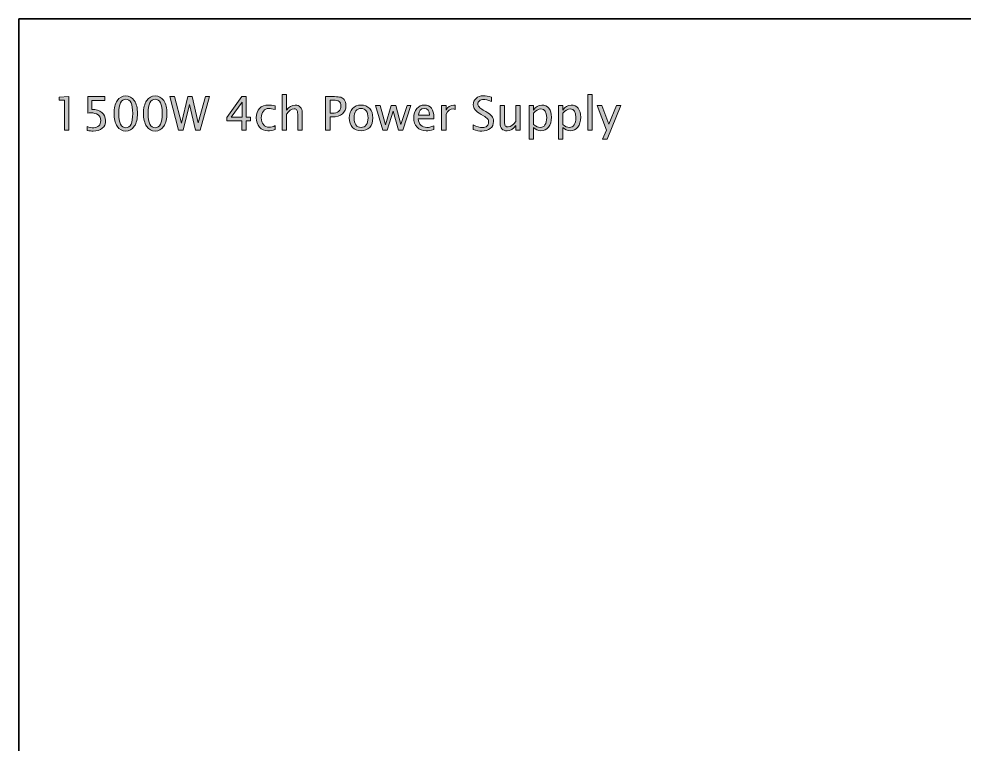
# Model space of a CAD drawing. Header units: inches. Extents: x 4 to 816, y 71 to 806.
# Drawn here: x 23.2 to 105.7, y 137.1 to 200.4 of the extents above; entities that cross this region are included whole.
import ezdxf

# ---------------------------------------------------------------- set-up
doc = ezdxf.new("R2010")
doc.units = ezdxf.units.IN
doc.header["$MEASUREMENT"] = 0
doc.layers.add('Layer 1', color=7, linetype='Continuous')

# ---------------------------------------------------------------- blocks, each defined once
blk = doc.blocks.new('block 35')
at = {"layer": 'Layer 1', "color": 240, "lineweight": 35, "true_color": 0xed1c24}
blk.add_lwpolyline([(23.165, 200.351), (406.63, 200.351), (406.63, 73.807), (23.165, 73.807)], dxfattribs=at)
blk = doc.blocks.new('block 36')
at = {"layer": 'Layer 1', "color": 240, "lineweight": 35, "true_color": 0xed1c24}
blk.add_lwpolyline([(23.165, 200.351), (23.165, 73.807)], dxfattribs=at)
blk = doc.blocks.new('block 320')
at = {"layer": 'Layer 1', "true_color": 0x231f20}
h = blk.add_hatch(color=250, dxfattribs=at)
h.dxf.hatch_style = 2
h.paths.add_polyline_path([(27.141, 190.634), (27.141, 193.274), (26.675, 193.274), (26.675, 193.52), (27.531, 193.593), (27.531, 190.634)])
h = blk.add_hatch(color=250, dxfattribs=at)
h.dxf.hatch_style = 2
edge = h.paths.add_edge_path()
edge.add_spline(control_points=[(29.138, 190.622), (29.138, 190.622), (29.138, 190.971), (29.138, 190.971), (29.332, 190.893), (29.517, 190.854), (29.693, 190.854), (29.886, 190.854), (30.037, 190.911), (30.148, 191.025), (30.258, 191.138), (30.313, 191.295), (30.313, 191.494), (30.313, 191.709), (30.235, 191.872), (30.079, 191.985), (29.924, 192.098), (29.698, 192.154), (29.404, 192.154), (29.335, 192.154), (29.263, 192.15), (29.188, 192.141), (29.188, 192.141), (29.188, 193.567), (29.188, 193.567), (29.188, 193.567), (30.672, 193.567), (30.672, 193.567), (30.672, 193.567), (30.672, 193.224), (30.672, 193.224), (30.672, 193.224), (29.53, 193.224), (29.53, 193.224), (29.53, 193.224), (29.53, 192.453), (29.53, 192.453), (29.907, 192.453), (30.201, 192.367), (30.412, 192.194), (30.624, 192.021), (30.729, 191.781), (30.729, 191.475), (30.729, 191.189), (30.633, 190.965), (30.441, 190.804), (30.249, 190.642), (29.984, 190.561), (29.645, 190.561), (29.495, 190.561), (29.326, 190.582), (29.138, 190.622)], knot_values=[0, 0, 0, 0, 1, 1, 1, 2, 2, 2, 3, 3, 3, 4, 4, 4, 5, 5, 5, 6, 6, 6, 7, 7, 7, 8, 8, 8, 9, 9, 9, 10, 10, 10, 11, 11, 11, 12, 12, 12, 13, 13, 13, 14, 14, 14, 15, 15, 15, 16, 16, 16, 17, 17, 17, 17], degree=3, periodic=1)
h = blk.add_hatch(color=250, dxfattribs=at)
h.dxf.hatch_style = 2
edge = h.paths.add_edge_path()
edge.add_spline(control_points=[(32.495, 190.561), (32.187, 190.561), (31.939, 190.702), (31.751, 190.984), (31.563, 191.266), (31.469, 191.638), (31.469, 192.101), (31.469, 192.563), (31.563, 192.935), (31.751, 193.217), (31.939, 193.499), (32.187, 193.641), (32.495, 193.641), (32.804, 193.641), (33.052, 193.5), (33.24, 193.219), (33.428, 192.937), (33.521, 192.564), (33.521, 192.101), (33.521, 191.638), (33.428, 191.266), (33.24, 190.984), (33.052, 190.702), (32.804, 190.561), (32.495, 190.561)], knot_values=[0, 0, 0, 0, 1, 1, 1, 2, 2, 2, 3, 3, 3, 4, 4, 4, 5, 5, 5, 6, 6, 6, 7, 7, 7, 8, 8, 8, 8], degree=3, periodic=1)
edge = h.paths.add_edge_path()
edge.add_spline(control_points=[(32.494, 190.854), (32.902, 190.854), (33.105, 191.27), (33.105, 192.101), (33.105, 192.932), (32.902, 193.347), (32.494, 193.347), (32.088, 193.347), (31.885, 192.932), (31.885, 192.101), (31.885, 191.27), (32.088, 190.854), (32.494, 190.854)], knot_values=[0, 0, 0, 0, 1, 1, 1, 2, 2, 2, 3, 3, 3, 4, 4, 4, 4], degree=3, periodic=1)
h = blk.add_hatch(color=250, dxfattribs=at)
h.dxf.hatch_style = 2
edge = h.paths.add_edge_path()
edge.add_spline(control_points=[(35.061, 190.561), (34.753, 190.561), (34.505, 190.702), (34.317, 190.984), (34.129, 191.266), (34.035, 191.638), (34.035, 192.101), (34.035, 192.563), (34.129, 192.935), (34.317, 193.217), (34.505, 193.499), (34.753, 193.641), (35.061, 193.641), (35.37, 193.641), (35.619, 193.5), (35.806, 193.219), (35.994, 192.937), (36.088, 192.564), (36.088, 192.101), (36.088, 191.638), (35.994, 191.266), (35.806, 190.984), (35.619, 190.702), (35.37, 190.561), (35.061, 190.561)], knot_values=[0, 0, 0, 0, 1, 1, 1, 2, 2, 2, 3, 3, 3, 4, 4, 4, 5, 5, 5, 6, 6, 6, 7, 7, 7, 8, 8, 8, 8], degree=3, periodic=1)
edge = h.paths.add_edge_path()
edge.add_spline(control_points=[(35.06, 190.854), (35.468, 190.854), (35.672, 191.27), (35.672, 192.101), (35.672, 192.932), (35.468, 193.347), (35.06, 193.347), (34.654, 193.347), (34.451, 192.932), (34.451, 192.101), (34.451, 191.27), (34.654, 190.854), (35.06, 190.854)], knot_values=[0, 0, 0, 0, 1, 1, 1, 2, 2, 2, 3, 3, 3, 4, 4, 4, 4], degree=3, periodic=1)
h = blk.add_hatch(color=250, dxfattribs=at)
h.dxf.hatch_style = 2
h.paths.add_polyline_path([(37.102, 190.634), (36.347, 193.567), (36.748, 193.567), (37.348, 191.252), (37.902, 193.567), (38.303, 193.567), (38.823, 191.283), (39.469, 193.567), (39.809, 193.567), (38.987, 190.634), (38.57, 190.634), (38.056, 192.891), (37.514, 190.634)])
h = blk.add_hatch(color=250, dxfattribs=at)
h.dxf.hatch_style = 2
h.paths.add_polyline_path([(42.627, 190.634), (42.627, 191.465), (41.307, 191.465), (41.307, 191.76), (42.627, 193.567), (42.994, 193.567), (42.994, 191.784), (43.386, 191.784), (43.386, 191.465), (42.994, 191.465), (42.994, 190.634)])
h.paths.add_polyline_path([(41.69, 191.784), (42.653, 191.784), (42.653, 193.088)])
h = blk.add_hatch(color=250, dxfattribs=at)
h.dxf.hatch_style = 2
edge = h.paths.add_edge_path()
edge.add_spline(control_points=[(46.134, 190.634), (46.134, 190.634), (46.134, 193.763), (46.134, 193.763), (46.134, 193.763), (46.525, 193.763), (46.525, 193.763), (46.525, 193.763), (46.525, 192.382), (46.525, 192.382), (46.731, 192.684), (46.983, 192.834), (47.282, 192.834), (47.469, 192.834), (47.618, 192.775), (47.729, 192.657), (47.839, 192.538), (47.894, 192.38), (47.894, 192.18), (47.894, 192.18), (47.894, 190.634), (47.894, 190.634), (47.894, 190.634), (47.504, 190.634), (47.504, 190.634), (47.504, 190.634), (47.504, 192.053), (47.504, 192.053), (47.504, 192.213), (47.48, 192.327), (47.433, 192.395), (47.386, 192.463), (47.309, 192.497), (47.2, 192.497), (46.961, 192.497), (46.736, 192.34), (46.525, 192.028), (46.525, 192.028), (46.525, 190.634), (46.525, 190.634), (46.525, 190.634), (46.134, 190.634), (46.134, 190.634)], knot_values=[0, 0, 0, 0, 1, 1, 1, 2, 2, 2, 3, 3, 3, 4, 4, 4, 5, 5, 5, 6, 6, 6, 7, 7, 7, 8, 8, 8, 9, 9, 9, 10, 10, 10, 11, 11, 11, 12, 12, 12, 13, 13, 13, 14, 14, 14, 14], degree=3, periodic=1)
h = blk.add_hatch(color=250, dxfattribs=at)
h.dxf.hatch_style = 2
edge = h.paths.add_edge_path()
edge.add_spline(control_points=[(49.925, 190.634), (49.925, 190.634), (49.925, 193.567), (49.925, 193.567), (49.925, 193.567), (50.724, 193.567), (50.724, 193.567), (50.954, 193.567), (51.131, 193.548), (51.256, 193.511), (51.381, 193.473), (51.483, 193.407), (51.562, 193.312), (51.666, 193.186), (51.718, 193.015), (51.718, 192.798), (51.718, 192.486), (51.613, 192.242), (51.402, 192.065), (51.19, 191.888), (50.897, 191.799), (50.522, 191.799), (50.522, 191.799), (50.337, 191.799), (50.337, 191.799), (50.337, 191.799), (50.337, 190.634), (50.337, 190.634), (50.337, 190.634), (49.925, 190.634), (49.925, 190.634)], knot_values=[0, 0, 0, 0, 1, 1, 1, 2, 2, 2, 3, 3, 3, 4, 4, 4, 5, 5, 5, 6, 6, 6, 7, 7, 7, 8, 8, 8, 9, 9, 9, 10, 10, 10, 10], degree=3, periodic=1)
edge = h.paths.add_edge_path()
edge.add_spline(control_points=[(50.337, 192.115), (50.337, 192.115), (50.506, 192.115), (50.506, 192.115), (50.753, 192.115), (50.944, 192.172), (51.079, 192.285), (51.213, 192.399), (51.281, 192.56), (51.281, 192.769), (51.281, 192.943), (51.227, 193.068), (51.121, 193.143), (51.015, 193.219), (50.839, 193.256), (50.593, 193.256), (50.593, 193.256), (50.337, 193.256), (50.337, 193.256), (50.337, 193.256), (50.337, 192.115), (50.337, 192.115)], knot_values=[0, 0, 0, 0, 1, 1, 1, 2, 2, 2, 3, 3, 3, 4, 4, 4, 5, 5, 5, 6, 6, 6, 7, 7, 7, 7], degree=3, periodic=1)
h = blk.add_hatch(color=250, dxfattribs=at)
h.dxf.hatch_style = 2
edge = h.paths.add_edge_path()
edge.add_spline(control_points=[(62.814, 190.69), (62.814, 190.69), (62.814, 191.102), (62.814, 191.102), (63.144, 190.949), (63.416, 190.872), (63.63, 190.872), (63.792, 190.872), (63.924, 190.915), (64.023, 191.002), (64.123, 191.088), (64.173, 191.201), (64.173, 191.34), (64.173, 191.455), (64.14, 191.552), (64.075, 191.633), (64.01, 191.714), (63.889, 191.804), (63.713, 191.902), (63.713, 191.902), (63.511, 192.02), (63.511, 192.02), (63.261, 192.162), (63.085, 192.297), (62.983, 192.423), (62.881, 192.549), (62.829, 192.695), (62.829, 192.862), (62.829, 193.089), (62.911, 193.275), (63.075, 193.421), (63.239, 193.568), (63.448, 193.641), (63.701, 193.641), (63.927, 193.641), (64.166, 193.603), (64.417, 193.528), (64.417, 193.528), (64.417, 193.147), (64.417, 193.147), (64.108, 193.268), (63.877, 193.329), (63.725, 193.329), (63.581, 193.329), (63.462, 193.291), (63.369, 193.214), (63.275, 193.138), (63.228, 193.041), (63.228, 192.925), (63.228, 192.827), (63.262, 192.741), (63.331, 192.666), (63.4, 192.59), (63.525, 192.5), (63.707, 192.396), (63.707, 192.396), (63.917, 192.277), (63.917, 192.277), (64.171, 192.133), (64.348, 191.997), (64.448, 191.869), (64.549, 191.741), (64.599, 191.587), (64.599, 191.407), (64.599, 191.152), (64.505, 190.948), (64.318, 190.793), (64.13, 190.638), (63.881, 190.561), (63.571, 190.561), (63.373, 190.561), (63.12, 190.604), (62.814, 190.69)], knot_values=[0, 0, 0, 0, 1, 1, 1, 2, 2, 2, 3, 3, 3, 4, 4, 4, 5, 5, 5, 6, 6, 6, 7, 7, 7, 8, 8, 8, 9, 9, 9, 10, 10, 10, 11, 11, 11, 12, 12, 12, 13, 13, 13, 14, 14, 14, 15, 15, 15, 16, 16, 16, 17, 17, 17, 18, 18, 18, 19, 19, 19, 20, 20, 20, 21, 21, 21, 22, 22, 22, 23, 23, 23, 24, 24, 24, 24], degree=3, periodic=1)
h = blk.add_hatch(color=250, dxfattribs=at)
h.dxf.hatch_style = 2
h.paths.add_polyline_path([(72.819, 190.634), (72.819, 193.763), (73.209, 193.763), (73.209, 190.634)])
h = blk.add_hatch(color=250, dxfattribs=at)
h.dxf.hatch_style = 2
edge = h.paths.add_edge_path()
edge.add_spline(control_points=[(45.55, 190.7), (45.297, 190.623), (45.08, 190.585), (44.896, 190.585), (44.605, 190.585), (44.364, 190.693), (44.173, 190.908), (43.981, 191.123), (43.885, 191.395), (43.885, 191.722), (43.885, 192.072), (43.98, 192.345), (44.17, 192.541), (44.359, 192.736), (44.624, 192.834), (44.963, 192.834), (45.131, 192.834), (45.319, 192.811), (45.526, 192.764), (45.526, 192.764), (45.526, 192.438), (45.526, 192.438), (45.306, 192.502), (45.126, 192.535), (44.988, 192.535), (44.787, 192.535), (44.627, 192.46), (44.507, 192.31), (44.387, 192.16), (44.327, 191.96), (44.327, 191.71), (44.327, 191.469), (44.389, 191.273), (44.513, 191.124), (44.637, 190.974), (44.8, 190.9), (45, 190.9), (45.178, 190.9), (45.361, 190.945), (45.55, 191.037), (45.55, 191.037), (45.55, 190.7), (45.55, 190.7)], knot_values=[0, 0, 0, 0, 1, 1, 1, 2, 2, 2, 3, 3, 3, 4, 4, 4, 5, 5, 5, 6, 6, 6, 7, 7, 7, 8, 8, 8, 9, 9, 9, 10, 10, 10, 11, 11, 11, 12, 12, 12, 13, 13, 13, 14, 14, 14, 14], degree=3, periodic=1)
h = blk.add_hatch(color=250, dxfattribs=at)
h.dxf.hatch_style = 2
edge = h.paths.add_edge_path()
edge.add_spline(control_points=[(53.036, 190.585), (52.721, 190.585), (52.471, 190.686), (52.286, 190.888), (52.102, 191.09), (52.01, 191.364), (52.01, 191.71), (52.01, 192.056), (52.102, 192.33), (52.286, 192.532), (52.471, 192.733), (52.721, 192.834), (53.036, 192.834), (53.352, 192.834), (53.602, 192.733), (53.786, 192.532), (53.971, 192.33), (54.063, 192.056), (54.063, 191.71), (54.063, 191.364), (53.971, 191.09), (53.786, 190.888), (53.602, 190.686), (53.352, 190.585), (53.036, 190.585)], knot_values=[0, 0, 0, 0, 1, 1, 1, 2, 2, 2, 3, 3, 3, 4, 4, 4, 5, 5, 5, 6, 6, 6, 7, 7, 7, 8, 8, 8, 8], degree=3, periodic=1)
edge = h.paths.add_edge_path()
edge.add_spline(control_points=[(53.035, 190.878), (53.229, 190.878), (53.38, 190.951), (53.486, 191.096), (53.593, 191.241), (53.647, 191.446), (53.647, 191.71), (53.647, 191.975), (53.593, 192.179), (53.486, 192.324), (53.38, 192.468), (53.229, 192.541), (53.035, 192.541), (52.842, 192.541), (52.692, 192.468), (52.585, 192.324), (52.479, 192.179), (52.426, 191.975), (52.426, 191.71), (52.426, 191.446), (52.479, 191.241), (52.585, 191.096), (52.692, 190.951), (52.842, 190.878), (53.035, 190.878)], knot_values=[0, 0, 0, 0, 1, 1, 1, 2, 2, 2, 3, 3, 3, 4, 4, 4, 5, 5, 5, 6, 6, 6, 7, 7, 7, 8, 8, 8, 8], degree=3, periodic=1)
h = blk.add_hatch(color=250, dxfattribs=at)
h.dxf.hatch_style = 2
h.paths.add_polyline_path([(54.923, 190.634), (54.307, 192.787), (54.688, 192.787), (55.159, 191.119), (55.67, 192.787), (56.061, 192.787), (56.507, 191.125), (57.046, 192.787), (57.382, 192.787), (56.681, 190.634), (56.29, 190.634), (55.832, 192.301), (55.317, 190.634)])
h = blk.add_hatch(color=250, dxfattribs=at)
h.dxf.hatch_style = 2
edge = h.paths.add_edge_path()
edge.add_spline(control_points=[(59.377, 190.704), (59.116, 190.624), (58.892, 190.585), (58.706, 190.585), (58.387, 190.585), (58.128, 190.69), (57.929, 190.901), (57.729, 191.111), (57.63, 191.384), (57.63, 191.719), (57.63, 192.045), (57.718, 192.312), (57.894, 192.521), (58.071, 192.73), (58.296, 192.834), (58.571, 192.834), (58.831, 192.834), (59.032, 192.741), (59.174, 192.556), (59.316, 192.37), (59.387, 192.107), (59.387, 191.766), (59.387, 191.766), (59.385, 191.647), (59.385, 191.647), (59.385, 191.647), (58.028, 191.647), (58.028, 191.647), (58.085, 191.137), (58.335, 190.882), (58.779, 190.882), (58.942, 190.882), (59.141, 190.926), (59.377, 191.015), (59.377, 191.015), (59.377, 190.704), (59.377, 190.704)], knot_values=[0, 0, 0, 0, 1, 1, 1, 2, 2, 2, 3, 3, 3, 4, 4, 4, 5, 5, 5, 6, 6, 6, 7, 7, 7, 8, 8, 8, 9, 9, 9, 10, 10, 10, 11, 11, 11, 12, 12, 12, 12], degree=3, periodic=1)
edge = h.paths.add_edge_path()
edge.add_spline(control_points=[(58.046, 191.94), (58.046, 191.94), (58.995, 191.94), (58.995, 191.94), (58.995, 192.34), (58.846, 192.541), (58.547, 192.541), (58.247, 192.541), (58.08, 192.34), (58.046, 191.94)], knot_values=[0, 0, 0, 0, 1, 1, 1, 2, 2, 2, 3, 3, 3, 3], degree=3, periodic=1)
h = blk.add_hatch(color=250, dxfattribs=at)
h.dxf.hatch_style = 2
edge = h.paths.add_edge_path()
edge.add_spline(control_points=[(60.061, 190.634), (60.061, 190.634), (60.061, 192.787), (60.061, 192.787), (60.061, 192.787), (60.452, 192.787), (60.452, 192.787), (60.452, 192.787), (60.452, 192.382), (60.452, 192.382), (60.606, 192.684), (60.831, 192.834), (61.125, 192.834), (61.165, 192.834), (61.207, 192.831), (61.25, 192.824), (61.25, 192.824), (61.25, 192.458), (61.25, 192.458), (61.183, 192.48), (61.123, 192.491), (61.072, 192.491), (60.825, 192.491), (60.618, 192.345), (60.452, 192.052), (60.452, 192.052), (60.452, 190.634), (60.452, 190.634), (60.452, 190.634), (60.061, 190.634), (60.061, 190.634)], knot_values=[0, 0, 0, 0, 1, 1, 1, 2, 2, 2, 3, 3, 3, 4, 4, 4, 5, 5, 5, 6, 6, 6, 7, 7, 7, 8, 8, 8, 9, 9, 9, 10, 10, 10, 10], degree=3, periodic=1)
h = blk.add_hatch(color=250, dxfattribs=at)
h.dxf.hatch_style = 2
edge = h.paths.add_edge_path()
edge.add_spline(control_points=[(66.537, 190.634), (66.537, 190.634), (66.537, 191.038), (66.537, 191.038), (66.33, 190.736), (66.078, 190.585), (65.782, 190.585), (65.594, 190.585), (65.445, 190.644), (65.334, 190.762), (65.223, 190.88), (65.168, 191.04), (65.168, 191.241), (65.168, 191.241), (65.168, 192.787), (65.168, 192.787), (65.168, 192.787), (65.558, 192.787), (65.558, 192.787), (65.558, 192.787), (65.558, 191.367), (65.558, 191.367), (65.558, 191.206), (65.582, 191.092), (65.629, 191.024), (65.675, 190.956), (65.754, 190.922), (65.863, 190.922), (66.101, 190.922), (66.326, 191.078), (66.537, 191.391), (66.537, 191.391), (66.537, 192.787), (66.537, 192.787), (66.537, 192.787), (66.928, 192.787), (66.928, 192.787), (66.928, 192.787), (66.928, 190.634), (66.928, 190.634), (66.928, 190.634), (66.537, 190.634), (66.537, 190.634)], knot_values=[0, 0, 0, 0, 1, 1, 1, 2, 2, 2, 3, 3, 3, 4, 4, 4, 5, 5, 5, 6, 6, 6, 7, 7, 7, 8, 8, 8, 9, 9, 9, 10, 10, 10, 11, 11, 11, 12, 12, 12, 13, 13, 13, 14, 14, 14, 14], degree=3, periodic=1)
h = blk.add_hatch(color=250, dxfattribs=at)
h.dxf.hatch_style = 2
edge = h.paths.add_edge_path()
edge.add_spline(control_points=[(67.71, 189.852), (67.71, 189.852), (67.71, 192.787), (67.71, 192.787), (67.71, 192.787), (68.101, 192.787), (68.101, 192.787), (68.101, 192.787), (68.101, 192.382), (68.101, 192.382), (68.26, 192.684), (68.5, 192.834), (68.82, 192.834), (69.079, 192.834), (69.283, 192.739), (69.431, 192.551), (69.58, 192.362), (69.654, 192.103), (69.654, 191.776), (69.654, 191.419), (69.57, 191.131), (69.401, 190.913), (69.233, 190.694), (69.011, 190.585), (68.737, 190.585), (68.482, 190.585), (68.27, 190.683), (68.101, 190.878), (68.101, 190.878), (68.101, 189.852), (68.101, 189.852), (68.101, 189.852), (67.71, 189.852), (67.71, 189.852)], knot_values=[0, 0, 0, 0, 1, 1, 1, 2, 2, 2, 3, 3, 3, 4, 4, 4, 5, 5, 5, 6, 6, 6, 7, 7, 7, 8, 8, 8, 9, 9, 9, 10, 10, 10, 11, 11, 11, 11], degree=3, periodic=1)
edge = h.paths.add_edge_path()
edge.add_spline(control_points=[(68.101, 191.147), (68.301, 190.968), (68.493, 190.878), (68.675, 190.878), (68.855, 190.878), (68.994, 190.953), (69.091, 191.103), (69.189, 191.252), (69.238, 191.463), (69.238, 191.735), (69.238, 192.239), (69.072, 192.491), (68.739, 192.491), (68.521, 192.491), (68.308, 192.373), (68.101, 192.137), (68.101, 192.137), (68.101, 191.147), (68.101, 191.147)], knot_values=[0, 0, 0, 0, 1, 1, 1, 2, 2, 2, 3, 3, 3, 4, 4, 4, 5, 5, 5, 6, 6, 6, 6], degree=3, periodic=1)
h = blk.add_hatch(color=250, dxfattribs=at)
h.dxf.hatch_style = 2
edge = h.paths.add_edge_path()
edge.add_spline(control_points=[(70.264, 189.852), (70.264, 189.852), (70.264, 192.787), (70.264, 192.787), (70.264, 192.787), (70.655, 192.787), (70.655, 192.787), (70.655, 192.787), (70.655, 192.382), (70.655, 192.382), (70.815, 192.684), (71.054, 192.834), (71.374, 192.834), (71.633, 192.834), (71.837, 192.739), (71.985, 192.551), (72.134, 192.362), (72.209, 192.103), (72.209, 191.776), (72.209, 191.419), (72.124, 191.131), (71.956, 190.913), (71.787, 190.694), (71.566, 190.585), (71.291, 190.585), (71.036, 190.585), (70.824, 190.683), (70.655, 190.878), (70.655, 190.878), (70.655, 189.852), (70.655, 189.852), (70.655, 189.852), (70.264, 189.852), (70.264, 189.852)], knot_values=[0, 0, 0, 0, 1, 1, 1, 2, 2, 2, 3, 3, 3, 4, 4, 4, 5, 5, 5, 6, 6, 6, 7, 7, 7, 8, 8, 8, 9, 9, 9, 10, 10, 10, 11, 11, 11, 11], degree=3, periodic=1)
edge = h.paths.add_edge_path()
edge.add_spline(control_points=[(70.655, 191.147), (70.856, 190.968), (71.047, 190.878), (71.23, 190.878), (71.409, 190.878), (71.548, 190.953), (71.646, 191.103), (71.743, 191.252), (71.792, 191.463), (71.792, 191.735), (71.792, 192.239), (71.626, 192.491), (71.293, 192.491), (71.075, 192.491), (70.862, 192.373), (70.655, 192.137), (70.655, 192.137), (70.655, 191.147), (70.655, 191.147)], knot_values=[0, 0, 0, 0, 1, 1, 1, 2, 2, 2, 3, 3, 3, 4, 4, 4, 5, 5, 5, 6, 6, 6, 6], degree=3, periodic=1)
h = blk.add_hatch(color=250, dxfattribs=at)
h.dxf.hatch_style = 2
h.paths.add_polyline_path([(74.115, 189.852), (74.465, 190.635), (73.633, 192.787), (74.056, 192.787), (74.672, 191.167), (75.329, 192.787), (75.698, 192.787), (74.523, 189.852)])
at = {"layer": 'Layer 1', "lineweight": 0}
for points in [[(27.141, 190.634), (27.141, 193.274), (26.675, 193.274), (26.675, 193.52), (27.531, 193.593), (27.531, 190.634), (27.141, 190.634)], [(37.102, 190.634), (36.347, 193.567), (36.748, 193.567), (37.348, 191.252), (37.902, 193.567), (38.303, 193.567), (38.823, 191.283), (39.469, 193.567), (39.809, 193.567), (38.987, 190.634), (38.57, 190.634), (38.056, 192.891), (37.514, 190.634), (37.102, 190.634)], [(42.627, 190.634), (42.627, 191.465), (41.307, 191.465), (41.307, 191.76), (42.627, 193.567), (42.994, 193.567), (42.994, 191.784), (43.386, 191.784), (43.386, 191.465), (42.994, 191.465), (42.994, 190.634), (42.627, 190.634)], [(41.69, 191.784), (42.653, 191.784), (42.653, 193.088), (41.69, 191.784)], [(72.819, 190.634), (72.819, 193.763), (73.209, 193.763), (73.209, 190.634), (72.819, 190.634)], [(54.923, 190.634), (54.307, 192.787), (54.688, 192.787), (55.159, 191.119), (55.67, 192.787), (56.061, 192.787), (56.507, 191.125), (57.046, 192.787), (57.382, 192.787), (56.681, 190.634), (56.29, 190.634), (55.832, 192.301), (55.317, 190.634), (54.923, 190.634)], [(74.115, 189.852), (74.465, 190.635), (73.633, 192.787), (74.056, 192.787), (74.672, 191.167), (75.329, 192.787), (75.698, 192.787), (74.523, 189.852), (74.115, 189.852)]]:
    blk.add_lwpolyline(points, dxfattribs=at)
for points, knots in [([(29.138, 190.622), (29.138, 190.622), (29.138, 190.971), (29.138, 190.971), (29.332, 190.893), (29.517, 190.854), (29.693, 190.854), (29.886, 190.854), (30.037, 190.911), (30.148, 191.025), (30.258, 191.138), (30.313, 191.295), (30.313, 191.494), (30.313, 191.709), (30.235, 191.872), (30.079, 191.985), (29.924, 192.098), (29.698, 192.154), (29.404, 192.154), (29.335, 192.154), (29.263, 192.15), (29.188, 192.141), (29.188, 192.141), (29.188, 193.567), (29.188, 193.567), (29.188, 193.567), (30.672, 193.567), (30.672, 193.567), (30.672, 193.567), (30.672, 193.224), (30.672, 193.224), (30.672, 193.224), (29.53, 193.224), (29.53, 193.224), (29.53, 193.224), (29.53, 192.453), (29.53, 192.453), (29.907, 192.453), (30.201, 192.367), (30.412, 192.194), (30.624, 192.021), (30.729, 191.781), (30.729, 191.475), (30.729, 191.189), (30.633, 190.965), (30.441, 190.804), (30.249, 190.642), (29.984, 190.561), (29.645, 190.561), (29.495, 190.561), (29.326, 190.582), (29.138, 190.622)], [0, 0, 0, 0, 1, 1, 1, 2, 2, 2, 3, 3, 3, 4, 4, 4, 5, 5, 5, 6, 6, 6, 7, 7, 7, 8, 8, 8, 9, 9, 9, 10, 10, 10, 11, 11, 11, 12, 12, 12, 13, 13, 13, 14, 14, 14, 15, 15, 15, 16, 16, 16, 17, 17, 17, 17]), ([(32.495, 190.561), (32.187, 190.561), (31.939, 190.702), (31.751, 190.984), (31.563, 191.266), (31.469, 191.638), (31.469, 192.101), (31.469, 192.563), (31.563, 192.935), (31.751, 193.217), (31.939, 193.499), (32.187, 193.641), (32.495, 193.641), (32.804, 193.641), (33.052, 193.5), (33.24, 193.219), (33.428, 192.937), (33.521, 192.564), (33.521, 192.101), (33.521, 191.638), (33.428, 191.266), (33.24, 190.984), (33.052, 190.702), (32.804, 190.561), (32.495, 190.561)], [0, 0, 0, 0, 1, 1, 1, 2, 2, 2, 3, 3, 3, 4, 4, 4, 5, 5, 5, 6, 6, 6, 7, 7, 7, 8, 8, 8, 8]), ([(32.494, 190.854), (32.902, 190.854), (33.105, 191.27), (33.105, 192.101), (33.105, 192.932), (32.902, 193.347), (32.494, 193.347), (32.088, 193.347), (31.885, 192.932), (31.885, 192.101), (31.885, 191.27), (32.088, 190.854), (32.494, 190.854)], [0, 0, 0, 0, 1, 1, 1, 2, 2, 2, 3, 3, 3, 4, 4, 4, 4]), ([(35.061, 190.561), (34.753, 190.561), (34.505, 190.702), (34.317, 190.984), (34.129, 191.266), (34.035, 191.638), (34.035, 192.101), (34.035, 192.563), (34.129, 192.935), (34.317, 193.217), (34.505, 193.499), (34.753, 193.641), (35.061, 193.641), (35.37, 193.641), (35.619, 193.5), (35.806, 193.219), (35.994, 192.937), (36.088, 192.564), (36.088, 192.101), (36.088, 191.638), (35.994, 191.266), (35.806, 190.984), (35.619, 190.702), (35.37, 190.561), (35.061, 190.561)], [0, 0, 0, 0, 1, 1, 1, 2, 2, 2, 3, 3, 3, 4, 4, 4, 5, 5, 5, 6, 6, 6, 7, 7, 7, 8, 8, 8, 8]), ([(35.06, 190.854), (35.468, 190.854), (35.672, 191.27), (35.672, 192.101), (35.672, 192.932), (35.468, 193.347), (35.06, 193.347), (34.654, 193.347), (34.451, 192.932), (34.451, 192.101), (34.451, 191.27), (34.654, 190.854), (35.06, 190.854)], [0, 0, 0, 0, 1, 1, 1, 2, 2, 2, 3, 3, 3, 4, 4, 4, 4]), ([(46.134, 190.634), (46.134, 190.634), (46.134, 193.763), (46.134, 193.763), (46.134, 193.763), (46.525, 193.763), (46.525, 193.763), (46.525, 193.763), (46.525, 192.382), (46.525, 192.382), (46.731, 192.684), (46.983, 192.834), (47.282, 192.834), (47.469, 192.834), (47.618, 192.775), (47.729, 192.657), (47.839, 192.538), (47.894, 192.38), (47.894, 192.18), (47.894, 192.18), (47.894, 190.634), (47.894, 190.634), (47.894, 190.634), (47.504, 190.634), (47.504, 190.634), (47.504, 190.634), (47.504, 192.053), (47.504, 192.053), (47.504, 192.213), (47.48, 192.327), (47.433, 192.395), (47.386, 192.463), (47.309, 192.497), (47.2, 192.497), (46.961, 192.497), (46.736, 192.34), (46.525, 192.028), (46.525, 192.028), (46.525, 190.634), (46.525, 190.634), (46.525, 190.634), (46.134, 190.634), (46.134, 190.634)], [0, 0, 0, 0, 1, 1, 1, 2, 2, 2, 3, 3, 3, 4, 4, 4, 5, 5, 5, 6, 6, 6, 7, 7, 7, 8, 8, 8, 9, 9, 9, 10, 10, 10, 11, 11, 11, 12, 12, 12, 13, 13, 13, 14, 14, 14, 14]), ([(49.925, 190.634), (49.925, 190.634), (49.925, 193.567), (49.925, 193.567), (49.925, 193.567), (50.724, 193.567), (50.724, 193.567), (50.954, 193.567), (51.131, 193.548), (51.256, 193.511), (51.381, 193.473), (51.483, 193.407), (51.562, 193.312), (51.666, 193.186), (51.718, 193.015), (51.718, 192.798), (51.718, 192.486), (51.613, 192.242), (51.402, 192.065), (51.19, 191.888), (50.897, 191.799), (50.522, 191.799), (50.522, 191.799), (50.337, 191.799), (50.337, 191.799), (50.337, 191.799), (50.337, 190.634), (50.337, 190.634), (50.337, 190.634), (49.925, 190.634), (49.925, 190.634)], [0, 0, 0, 0, 1, 1, 1, 2, 2, 2, 3, 3, 3, 4, 4, 4, 5, 5, 5, 6, 6, 6, 7, 7, 7, 8, 8, 8, 9, 9, 9, 10, 10, 10, 10]), ([(50.337, 192.115), (50.337, 192.115), (50.506, 192.115), (50.506, 192.115), (50.753, 192.115), (50.944, 192.172), (51.079, 192.285), (51.213, 192.399), (51.281, 192.56), (51.281, 192.769), (51.281, 192.943), (51.227, 193.068), (51.121, 193.143), (51.015, 193.219), (50.839, 193.256), (50.593, 193.256), (50.593, 193.256), (50.337, 193.256), (50.337, 193.256), (50.337, 193.256), (50.337, 192.115), (50.337, 192.115)], [0, 0, 0, 0, 1, 1, 1, 2, 2, 2, 3, 3, 3, 4, 4, 4, 5, 5, 5, 6, 6, 6, 7, 7, 7, 7]), ([(62.814, 190.69), (62.814, 190.69), (62.814, 191.102), (62.814, 191.102), (63.144, 190.949), (63.416, 190.872), (63.63, 190.872), (63.792, 190.872), (63.924, 190.915), (64.023, 191.002), (64.123, 191.088), (64.173, 191.201), (64.173, 191.34), (64.173, 191.455), (64.14, 191.552), (64.075, 191.633), (64.01, 191.714), (63.889, 191.804), (63.713, 191.902), (63.713, 191.902), (63.511, 192.02), (63.511, 192.02), (63.261, 192.162), (63.085, 192.297), (62.983, 192.423), (62.881, 192.549), (62.829, 192.695), (62.829, 192.862), (62.829, 193.089), (62.911, 193.275), (63.075, 193.421), (63.239, 193.568), (63.448, 193.641), (63.701, 193.641), (63.927, 193.641), (64.166, 193.603), (64.417, 193.528), (64.417, 193.528), (64.417, 193.147), (64.417, 193.147), (64.108, 193.268), (63.877, 193.329), (63.725, 193.329), (63.581, 193.329), (63.462, 193.291), (63.369, 193.214), (63.275, 193.138), (63.228, 193.041), (63.228, 192.925), (63.228, 192.827), (63.262, 192.741), (63.331, 192.666), (63.4, 192.59), (63.525, 192.5), (63.707, 192.396), (63.707, 192.396), (63.917, 192.277), (63.917, 192.277), (64.171, 192.133), (64.348, 191.997), (64.448, 191.869), (64.549, 191.741), (64.599, 191.587), (64.599, 191.407), (64.599, 191.152), (64.505, 190.948), (64.318, 190.793), (64.13, 190.638), (63.881, 190.561), (63.571, 190.561), (63.373, 190.561), (63.12, 190.604), (62.814, 190.69)], [0, 0, 0, 0, 1, 1, 1, 2, 2, 2, 3, 3, 3, 4, 4, 4, 5, 5, 5, 6, 6, 6, 7, 7, 7, 8, 8, 8, 9, 9, 9, 10, 10, 10, 11, 11, 11, 12, 12, 12, 13, 13, 13, 14, 14, 14, 15, 15, 15, 16, 16, 16, 17, 17, 17, 18, 18, 18, 19, 19, 19, 20, 20, 20, 21, 21, 21, 22, 22, 22, 23, 23, 23, 24, 24, 24, 24]), ([(45.55, 190.7), (45.297, 190.623), (45.08, 190.585), (44.896, 190.585), (44.605, 190.585), (44.364, 190.693), (44.173, 190.908), (43.981, 191.123), (43.885, 191.395), (43.885, 191.722), (43.885, 192.072), (43.98, 192.345), (44.17, 192.541), (44.359, 192.736), (44.624, 192.834), (44.963, 192.834), (45.131, 192.834), (45.319, 192.811), (45.526, 192.764), (45.526, 192.764), (45.526, 192.438), (45.526, 192.438), (45.306, 192.502), (45.126, 192.535), (44.988, 192.535), (44.787, 192.535), (44.627, 192.46), (44.507, 192.31), (44.387, 192.16), (44.327, 191.96), (44.327, 191.71), (44.327, 191.469), (44.389, 191.273), (44.513, 191.124), (44.637, 190.974), (44.8, 190.9), (45, 190.9), (45.178, 190.9), (45.361, 190.945), (45.55, 191.037), (45.55, 191.037), (45.55, 190.7), (45.55, 190.7)], [0, 0, 0, 0, 1, 1, 1, 2, 2, 2, 3, 3, 3, 4, 4, 4, 5, 5, 5, 6, 6, 6, 7, 7, 7, 8, 8, 8, 9, 9, 9, 10, 10, 10, 11, 11, 11, 12, 12, 12, 13, 13, 13, 14, 14, 14, 14]), ([(53.036, 190.585), (52.721, 190.585), (52.471, 190.686), (52.286, 190.888), (52.102, 191.09), (52.01, 191.364), (52.01, 191.71), (52.01, 192.056), (52.102, 192.33), (52.286, 192.532), (52.471, 192.733), (52.721, 192.834), (53.036, 192.834), (53.352, 192.834), (53.602, 192.733), (53.786, 192.532), (53.971, 192.33), (54.063, 192.056), (54.063, 191.71), (54.063, 191.364), (53.971, 191.09), (53.786, 190.888), (53.602, 190.686), (53.352, 190.585), (53.036, 190.585)], [0, 0, 0, 0, 1, 1, 1, 2, 2, 2, 3, 3, 3, 4, 4, 4, 5, 5, 5, 6, 6, 6, 7, 7, 7, 8, 8, 8, 8]), ([(53.035, 190.878), (53.229, 190.878), (53.38, 190.951), (53.486, 191.096), (53.593, 191.241), (53.647, 191.446), (53.647, 191.71), (53.647, 191.975), (53.593, 192.179), (53.486, 192.324), (53.38, 192.468), (53.229, 192.541), (53.035, 192.541), (52.842, 192.541), (52.692, 192.468), (52.585, 192.324), (52.479, 192.179), (52.426, 191.975), (52.426, 191.71), (52.426, 191.446), (52.479, 191.241), (52.585, 191.096), (52.692, 190.951), (52.842, 190.878), (53.035, 190.878)], [0, 0, 0, 0, 1, 1, 1, 2, 2, 2, 3, 3, 3, 4, 4, 4, 5, 5, 5, 6, 6, 6, 7, 7, 7, 8, 8, 8, 8]), ([(59.377, 190.704), (59.116, 190.624), (58.892, 190.585), (58.706, 190.585), (58.387, 190.585), (58.128, 190.69), (57.929, 190.901), (57.729, 191.111), (57.63, 191.384), (57.63, 191.719), (57.63, 192.045), (57.718, 192.312), (57.894, 192.521), (58.071, 192.73), (58.296, 192.834), (58.571, 192.834), (58.831, 192.834), (59.032, 192.741), (59.174, 192.556), (59.316, 192.37), (59.387, 192.107), (59.387, 191.766), (59.387, 191.766), (59.385, 191.647), (59.385, 191.647), (59.385, 191.647), (58.028, 191.647), (58.028, 191.647), (58.085, 191.137), (58.335, 190.882), (58.779, 190.882), (58.942, 190.882), (59.141, 190.926), (59.377, 191.015), (59.377, 191.015), (59.377, 190.704), (59.377, 190.704)], [0, 0, 0, 0, 1, 1, 1, 2, 2, 2, 3, 3, 3, 4, 4, 4, 5, 5, 5, 6, 6, 6, 7, 7, 7, 8, 8, 8, 9, 9, 9, 10, 10, 10, 11, 11, 11, 12, 12, 12, 12]), ([(58.046, 191.94), (58.046, 191.94), (58.995, 191.94), (58.995, 191.94), (58.995, 192.34), (58.846, 192.541), (58.547, 192.541), (58.247, 192.541), (58.08, 192.34), (58.046, 191.94)], [0, 0, 0, 0, 1, 1, 1, 2, 2, 2, 3, 3, 3, 3]), ([(60.061, 190.634), (60.061, 190.634), (60.061, 192.787), (60.061, 192.787), (60.061, 192.787), (60.452, 192.787), (60.452, 192.787), (60.452, 192.787), (60.452, 192.382), (60.452, 192.382), (60.606, 192.684), (60.831, 192.834), (61.125, 192.834), (61.165, 192.834), (61.207, 192.831), (61.25, 192.824), (61.25, 192.824), (61.25, 192.458), (61.25, 192.458), (61.183, 192.48), (61.123, 192.491), (61.072, 192.491), (60.825, 192.491), (60.618, 192.345), (60.452, 192.052), (60.452, 192.052), (60.452, 190.634), (60.452, 190.634), (60.452, 190.634), (60.061, 190.634), (60.061, 190.634)], [0, 0, 0, 0, 1, 1, 1, 2, 2, 2, 3, 3, 3, 4, 4, 4, 5, 5, 5, 6, 6, 6, 7, 7, 7, 8, 8, 8, 9, 9, 9, 10, 10, 10, 10]), ([(66.537, 190.634), (66.537, 190.634), (66.537, 191.038), (66.537, 191.038), (66.33, 190.736), (66.078, 190.585), (65.782, 190.585), (65.594, 190.585), (65.445, 190.644), (65.334, 190.762), (65.223, 190.88), (65.168, 191.04), (65.168, 191.241), (65.168, 191.241), (65.168, 192.787), (65.168, 192.787), (65.168, 192.787), (65.558, 192.787), (65.558, 192.787), (65.558, 192.787), (65.558, 191.367), (65.558, 191.367), (65.558, 191.206), (65.582, 191.092), (65.629, 191.024), (65.675, 190.956), (65.754, 190.922), (65.863, 190.922), (66.101, 190.922), (66.326, 191.078), (66.537, 191.391), (66.537, 191.391), (66.537, 192.787), (66.537, 192.787), (66.537, 192.787), (66.928, 192.787), (66.928, 192.787), (66.928, 192.787), (66.928, 190.634), (66.928, 190.634), (66.928, 190.634), (66.537, 190.634), (66.537, 190.634)], [0, 0, 0, 0, 1, 1, 1, 2, 2, 2, 3, 3, 3, 4, 4, 4, 5, 5, 5, 6, 6, 6, 7, 7, 7, 8, 8, 8, 9, 9, 9, 10, 10, 10, 11, 11, 11, 12, 12, 12, 13, 13, 13, 14, 14, 14, 14]), ([(67.71, 189.852), (67.71, 189.852), (67.71, 192.787), (67.71, 192.787), (67.71, 192.787), (68.101, 192.787), (68.101, 192.787), (68.101, 192.787), (68.101, 192.382), (68.101, 192.382), (68.26, 192.684), (68.5, 192.834), (68.82, 192.834), (69.079, 192.834), (69.283, 192.739), (69.431, 192.551), (69.58, 192.362), (69.654, 192.103), (69.654, 191.776), (69.654, 191.419), (69.57, 191.131), (69.401, 190.913), (69.233, 190.694), (69.011, 190.585), (68.737, 190.585), (68.482, 190.585), (68.27, 190.683), (68.101, 190.878), (68.101, 190.878), (68.101, 189.852), (68.101, 189.852), (68.101, 189.852), (67.71, 189.852), (67.71, 189.852)], [0, 0, 0, 0, 1, 1, 1, 2, 2, 2, 3, 3, 3, 4, 4, 4, 5, 5, 5, 6, 6, 6, 7, 7, 7, 8, 8, 8, 9, 9, 9, 10, 10, 10, 11, 11, 11, 11]), ([(68.101, 191.147), (68.301, 190.968), (68.493, 190.878), (68.675, 190.878), (68.855, 190.878), (68.994, 190.953), (69.091, 191.103), (69.189, 191.252), (69.238, 191.463), (69.238, 191.735), (69.238, 192.239), (69.072, 192.491), (68.739, 192.491), (68.521, 192.491), (68.308, 192.373), (68.101, 192.137), (68.101, 192.137), (68.101, 191.147), (68.101, 191.147)], [0, 0, 0, 0, 1, 1, 1, 2, 2, 2, 3, 3, 3, 4, 4, 4, 5, 5, 5, 6, 6, 6, 6]), ([(70.264, 189.852), (70.264, 189.852), (70.264, 192.787), (70.264, 192.787), (70.264, 192.787), (70.655, 192.787), (70.655, 192.787), (70.655, 192.787), (70.655, 192.382), (70.655, 192.382), (70.815, 192.684), (71.054, 192.834), (71.374, 192.834), (71.633, 192.834), (71.837, 192.739), (71.985, 192.551), (72.134, 192.362), (72.209, 192.103), (72.209, 191.776), (72.209, 191.419), (72.124, 191.131), (71.956, 190.913), (71.787, 190.694), (71.566, 190.585), (71.291, 190.585), (71.036, 190.585), (70.824, 190.683), (70.655, 190.878), (70.655, 190.878), (70.655, 189.852), (70.655, 189.852), (70.655, 189.852), (70.264, 189.852), (70.264, 189.852)], [0, 0, 0, 0, 1, 1, 1, 2, 2, 2, 3, 3, 3, 4, 4, 4, 5, 5, 5, 6, 6, 6, 7, 7, 7, 8, 8, 8, 9, 9, 9, 10, 10, 10, 11, 11, 11, 11]), ([(70.655, 191.147), (70.856, 190.968), (71.047, 190.878), (71.23, 190.878), (71.409, 190.878), (71.548, 190.953), (71.646, 191.103), (71.743, 191.252), (71.792, 191.463), (71.792, 191.735), (71.792, 192.239), (71.626, 192.491), (71.293, 192.491), (71.075, 192.491), (70.862, 192.373), (70.655, 192.137), (70.655, 192.137), (70.655, 191.147), (70.655, 191.147)], [0, 0, 0, 0, 1, 1, 1, 2, 2, 2, 3, 3, 3, 4, 4, 4, 5, 5, 5, 6, 6, 6, 6])]:
    blk.add_open_spline(points, degree=3, knots=knots, dxfattribs=at)
blk = doc.blocks.new('block 319')
at = {"layer": 'Layer 1'}
blk.add_blockref('block 320', (0, 0), dxfattribs=at)

msp = doc.modelspace()

# ---------------------------------------------------------------- block references
at = {"layer": 'Layer 1'}
for name in ['block 35', 'block 36', 'block 319']:
    msp.add_blockref(name, (0, 0), dxfattribs=at)

doc.saveas('drawing.dxf')
